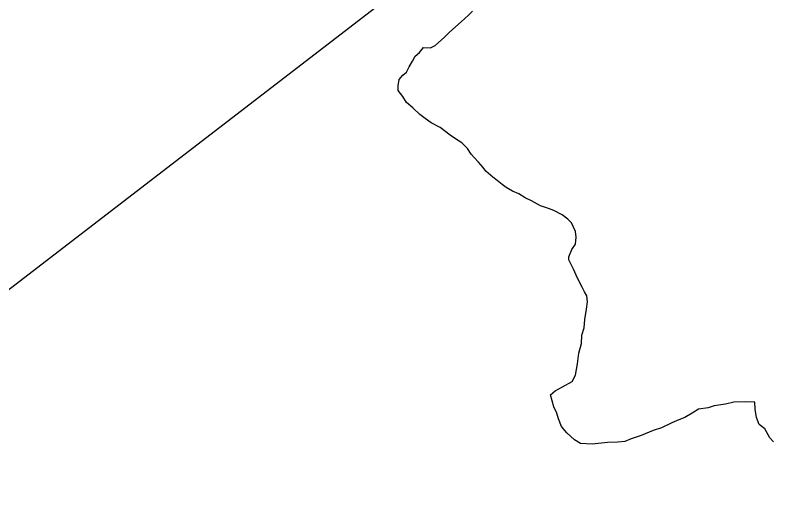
# Model space of a CAD drawing. Header units: metres. Extents: x -1324198 to 312149, y 775440 to 2034008.
# Drawn here: x 286581 to 299365, y 2011697 to 2019866 of the extents above; entities that cross this region are included whole.
import ezdxf

# ---------------------------------------------------------------- set-up
doc = ezdxf.new("R2010")
doc.units = ezdxf.units.M
doc.layers.add('TALUKA BOUNDRY', color=150, linetype='Continuous')

msp = doc.modelspace()

# ---------------------------------------------------------------- linework, layer by layer
at = {"flags": 128}
msp.add_lwpolyline([(295847, 2022433), (-1324198, 775440)], dxfattribs=at)
at = {"layer": 'TALUKA BOUNDRY'}
msp.add_lwpolyline([(299412, 2012648), (299349, 2012712), (299265, 2012864), (299167, 2012937), (299121, 2013059), (299102, 2013200), (299094, 2013319), (298936, 2013324), (298738, 2013318), (298595, 2013284), (298403, 2013252), (298302, 2013222), (298138, 2013197), (298031, 2013128), (297909, 2013057), (297809, 2013020), (297687, 2012966), (297517, 2012883), (297375, 2012835), (297170, 2012755), (297002, 2012697), (296894, 2012652), (296775, 2012638), (296600, 2012636), (296341, 2012604), (296144, 2012618), (296042, 2012681), (295913, 2012799), (295825, 2012902), (295774, 2013034), (295742, 2013133), (295692, 2013240), (295635, 2013438), (295719, 2013509), (295841, 2013575), (296004, 2013666), (296063, 2013773), (296093, 2013966), (296116, 2014147), (296160, 2014307), (296170, 2014450), (296204, 2014573), (296217, 2014716), (296247, 2014891), (296265, 2015015), (296252, 2015114), (296210, 2015181), (296172, 2015264), (296129, 2015345), (296074, 2015465), (296026, 2015565), (295948, 2015724), (295947, 2015778), (296001, 2015897), (296058, 2015989), (296074, 2016106), (296062, 2016206), (295993, 2016349), (295929, 2016415), (295837, 2016489), (295694, 2016559), (295606, 2016591), (295467, 2016641), (295316, 2016722), (295211, 2016776), (295103, 2016840), (294996, 2016888), (294890, 2016947), (294819, 2016998), (294738, 2017069), (294663, 2017122), (294545, 2017224), (294497, 2017290), (294421, 2017376), (294344, 2017459), (294295, 2017514), (294233, 2017606), (294137, 2017706), (294050, 2017759), (293938, 2017832), (293770, 2017963), (293616, 2018041), (293516, 2018114), (293425, 2018184), (293306, 2018297), (293201, 2018388), (293142, 2018487), (293063, 2018590), (293060, 2018669), (293076, 2018775), (293137, 2018850), (293199, 2018901), (293244, 2018989), (293301, 2019089), (293348, 2019169), (293422, 2019236), (293489, 2019318), (293608, 2019315), (293686, 2019354), (293847, 2019492), (293925, 2019571), (294029, 2019667), (294124, 2019754), (294251, 2019865), (294318, 2019934)], dxfattribs=at)

doc.saveas('drawing.dxf')
